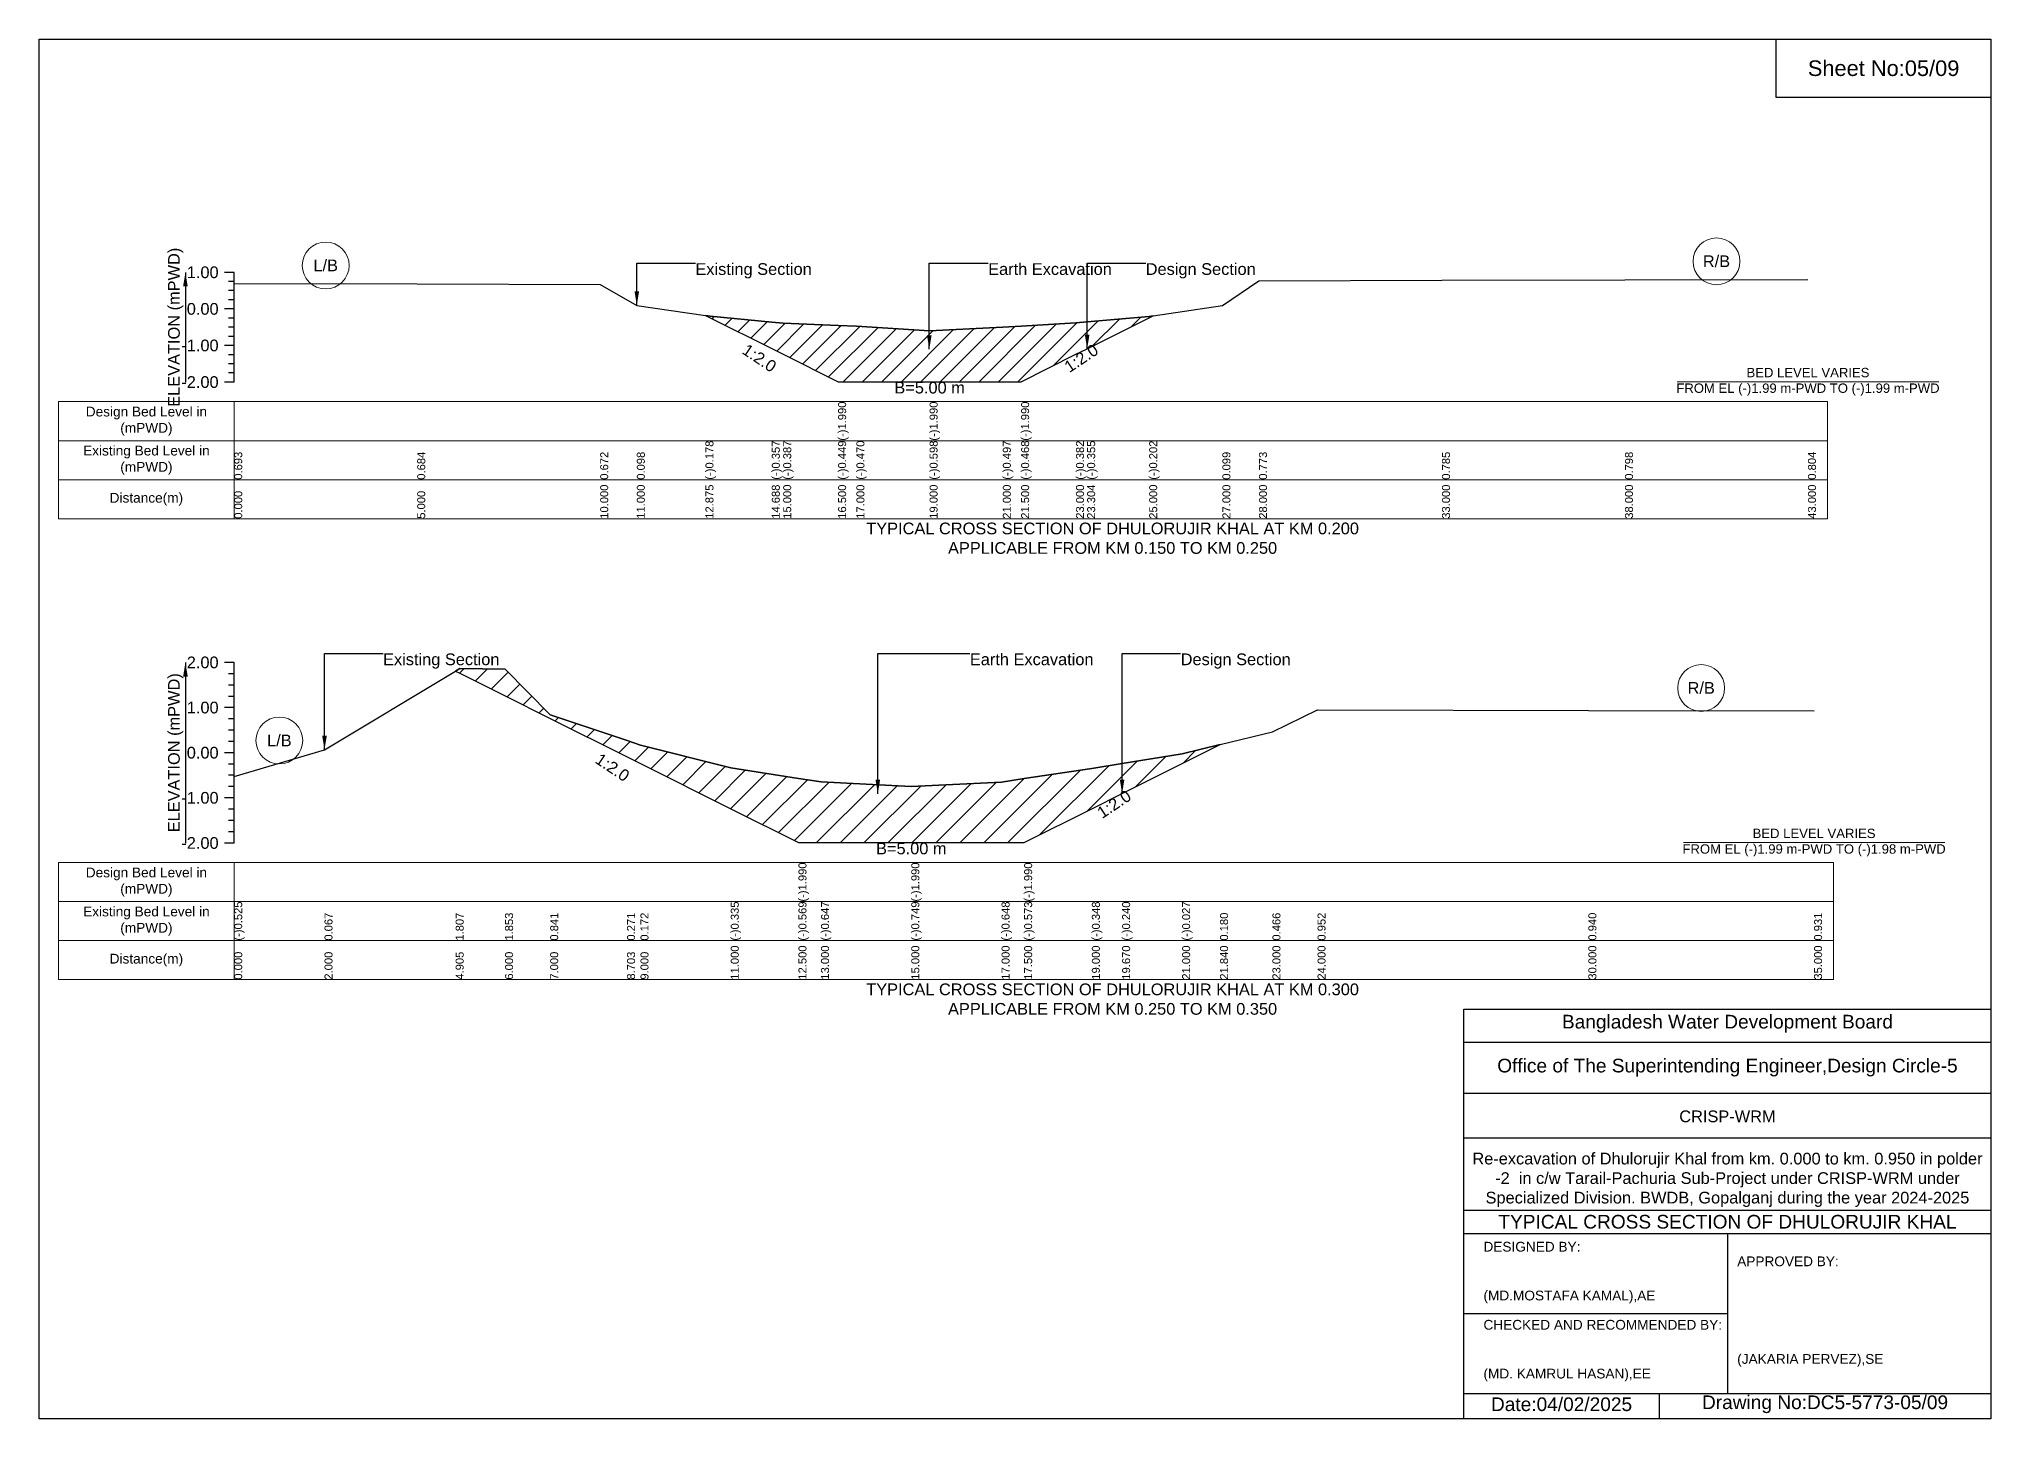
# Model space of a CAD drawing. Header units: inches. Extents: x 91000 to 198000, y -5656 to 7798.
# Drawn here: x 140000 to 148000, y -5656 to 0 of the extents above; entities that cross this region are included whole.
import ezdxf

# ---------------------------------------------------------------- set-up
doc = ezdxf.new("R2010")
doc.units = ezdxf.units.IN
doc.header["$LTSCALE"] = 7
doc.header["$MEASUREMENT"] = 0
for name, color, linetype, lineweight in [('Cross section Data Border', 7, 'Continuous', 9), ('Cross Section Labels', 7, 'Continuous', 9), ('Existing_Bed_Level for Xsection', 7, 'Continuous', 25)]:
    doc.layers.add(name, color=color, linetype=linetype, lineweight=lineweight)
doc.styles.get("Standard").update_dxf_attribs({"font": 'arial.ttf'})
doc.dimstyles.get("Standard").update_dxf_attribs({"dimtxt": 0.18, "dimasz": 0.18, "dimexe": 0.18, "dimexo": 0.0625, "dimgap": 0.09, "dimtad": 0, "dimtih": 1, "dimtoh": 1, "dimdec": 4, "dimzin": 0, "dimdsep": 46, "dimtxsty": 'Standard', "dimcen": 0.09, "dimadec": 0, "dimazin": 0, "dimtfac": 1, "dimtdec": 4, "dimtofl": 0, "dimtmove": 0, "dimatfit": 3, "dimfxl": 1, "dimtolj": 1, "dimtzin": 0, "dimarcsym": 0})

msp = doc.modelspace()

# ---------------------------------------------------------------- hatches: boundary and pattern name
at = {"layer": 'Existing_Bed_Level for Xsection'}
h = msp.add_hatch(dxfattribs=at)
h.set_pattern_fill('ANSI31', color=256, scale=450, style=0)
h.paths.add_polyline_path([(142731.3, -1133), (142750, -1142.3), (143003.2, -1268.9), (143050, -1292.3), (143275, -1404.8), (143350, -1404.8), (143650, -1404.8), (143950, -1404.8), (144025, -1404.8), (144250, -1292.3), (144295.7, -1269.5), (144550, -1142.3), (144566.3, -1134.1), (144550, -1136.6), (144295.7, -1159.5), (144250, -1163.6), (144025, -1176.5), (143950, -1180.8), (143650, -1196), (143350, -1176.8), (143275, -1173.7), (143050, -1164.3), (143003.2, -1159.9), (142750, -1135.7)])
h = msp.add_hatch(dxfattribs=at)
h.set_pattern_fill('ANSI31', color=256, scale=555, style=0)
h.paths.add_polyline_path([(141707.5, -2591.1), (141725, -2599.8), (141910, -2692.3), (142095, -2784.8), (142410, -2942.3), (142465, -2969.8), (142835, -3154.8), (143112.5, -3293.6), (143205, -3293.6), (143575, -3293.6), (143945, -3293.6), (144037.5, -3293.6), (144315, -3154.8), (144439, -3092.8), (144685, -2969.8), (144840.4, -2892.1), (144685, -2930.4), (144439, -2969.9), (144315, -2989.8), (144037.5, -3031.4), (143945, -3045.3), (143575, -3064), (143205, -3045.1), (143112.5, -3030.7), (142835, -2987.4), (142465, -2893.6), (142410, -2875.2), (142095, -2769.8), (141910, -2582.6), (141725, -2580.6)])

# ---------------------------------------------------------------- linework, layer by layer
for points in [[(140000, 0), (148000, 0), (148000, -5656), (140000, -5656)], [(147120, 0), (148000, 0), (148000, -240), (147120, -240)]]:
    msp.add_lwpolyline(points, close=True)
for points in [[(145840, -5656), (145840, -3976), (148000, -3976)], [(145840, -4112), (148000, -4112)], [(145840, -4320), (148000, -4320)], [(145840, -4504), (148000, -4504)], [(145840, -4800), (148000, -4800)], [(145840, -4896), (148000, -4896)], [(146920, -4896), (146920, -5552)], [(145840, -5224), (146920, -5224)], [(145840, -5552), (148000, -5552)], [(146640, -5552), (146640, -5656)]]:
    msp.add_lwpolyline(points)
at = {"layer": 'Cross section Data Border'}
for points in [[(140080, -1486.3), (147330, -1486.3), (147330, -1966.3), (140080, -1966.3)], [(140080, -3375.4), (147355, -3375.4), (147355, -3855.4), (140080, -3855.4)]]:
    msp.add_lwpolyline(points, close=True, dxfattribs=at)
for points in [[(140800, -1486.3), (140800, -1966.3)], [(140080, -1646.3), (147330, -1646.3)], [(140080, -1806.3), (147330, -1806.3)], [(140800, -3375.4), (140800, -3855.4)], [(140080, -3535.4), (147355, -3535.4)], [(140080, -3695.4), (147355, -3695.4)]]:
    msp.add_lwpolyline(points, dxfattribs=at)
at = {"layer": 'Cross Section Labels'}
for points in [[(146714.2, -1404.8), (147785.8, -1404.8)], [(146739.2, -3293.6), (147810.8, -3293.6)]]:
    msp.add_lwpolyline(points, dxfattribs=at)
for centre in [(141175, -928), (146875, -911.1), (146812.5, -2659.9), (140985, -2875.3)]:
    msp.add_circle(centre, 96, dxfattribs=at)
at = {"layer": 'Existing_Bed_Level for Xsection'}
for points in [[(140800, -956.3), (140760, -956.3)], [(140800, -1406.3), (140800, -1256.3), (140800, -1106.3), (140800, -956.3)], [(140800, -993.8), (140776, -993.8)], [(140800, -1031.3), (140776, -1031.3)], [(140800, -1002.4), (141550, -1003.7), (142300, -1005.5), (142450, -1091.6), (142731.3, -1133), (142750, -1135.7), (143003.2, -1159.9), (143050, -1164.3), (143275, -1173.7), (143275, -1173.7), (143350, -1176.8), (143650, -1196), (143650, -1196), (143950, -1180.8), (144025, -1176.5), (144025, -1176.5), (144250, -1163.6), (144295.7, -1159.5), (144550, -1136.6), (144566.3, -1134.1), (144850, -1091.5), (145000, -990.4), (145750, -988.5), (146500, -986.6), (147250, -985.7)], [(140800, -1106.3), (140760, -1106.3)], [(140800, -1068.8), (140776, -1068.8)], [(140800, -1143.8), (140776, -1143.8)], [(140800, -1181.3), (140776, -1181.3)], [(140800, -1256.3), (140760, -1256.3)], [(140800, -1218.8), (140776, -1218.8)], [(140800, -1293.8), (140776, -1293.8)], [(140800, -1331.3), (140776, -1331.3)], [(140800, -1406.3), (140760, -1406.3)], [(140800, -1368.8), (140776, -1368.8)], [(140800, -2555.4), (140760, -2555.4)], [(140800, -3295.4), (140800, -3110.4), (140800, -2925.4), (140800, -2740.4), (140800, -2555.4)], [(140800, -2601.7), (140776, -2601.7)], [(140800, -3022.6), (141170, -2913), (141707.5, -2591.1), (141725, -2580.6), (141910, -2582.6), (142095, -2769.8), (142410, -2875.2), (142465, -2893.6), (142835, -2987.4), (143112.5, -3030.7), (143112.5, -3030.7), (143205, -3045.1), (143575, -3064), (143575, -3064), (143945, -3045.3), (144037.5, -3031.4), (144037.5, -3031.4), (144315, -2989.8), (144439, -2969.9), (144685, -2930.4), (144840.4, -2892.1), (145055, -2839.2), (145240, -2749.3), (146350, -2751.5), (147275, -2753.2)], [(140800, -2647.9), (140776, -2647.9)], [(140800, -2694.2), (140776, -2694.2)], [(140800, -2740.4), (140760, -2740.4)], [(140800, -2786.7), (140776, -2786.7)], [(140800, -2832.9), (140776, -2832.9)], [(140800, -2879.2), (140776, -2879.2)], [(140800, -2925.4), (140760, -2925.4)], [(140800, -2971.7), (140776, -2971.7)], [(140800, -3017.9), (140776, -3017.9)], [(140800, -3110.4), (140760, -3110.4)], [(140800, -3064.2), (140776, -3064.2)], [(140800, -3156.7), (140776, -3156.7)], [(140800, -3202.9), (140776, -3202.9)], [(140800, -3249.2), (140776, -3249.2)], [(140800, -3295.4), (140760, -3295.4)]]:
    msp.add_lwpolyline(points, dxfattribs=at)
for points in [[(142731.3, -1133), (142731.3, -1133), (142750, -1142.3), (143003.2, -1268.9), (143050, -1292.3), (143275, -1404.8), (143275, -1404.8), (143350, -1404.8), (143650, -1404.8), (143650, -1404.8), (143950, -1404.8), (144025, -1404.8), (144025, -1404.8), (144250, -1292.3), (144295.7, -1269.5), (144550, -1142.3), (144566.3, -1134.1), (144550, -1136.6), (144295.7, -1159.5), (144250, -1163.6), (144025, -1176.5), (144025, -1176.5), (143950, -1180.8), (143650, -1196), (143650, -1196), (143350, -1176.8), (143275, -1173.7), (143275, -1173.7), (143050, -1164.3), (143003.2, -1159.9), (142750, -1135.7), (142731.3, -1133)], [(141707.5, -2591.1), (141725, -2599.8), (141910, -2692.3), (142095, -2784.8), (142410, -2942.3), (142465, -2969.8), (142835, -3154.8), (143112.5, -3293.6), (143112.5, -3293.6), (143205, -3293.6), (143575, -3293.6), (143575, -3293.6), (143945, -3293.6), (144037.5, -3293.6), (144037.5, -3293.6), (144315, -3154.8), (144439, -3092.8), (144685, -2969.8), (144840.4, -2892.1), (144685, -2930.4), (144439, -2969.9), (144315, -2989.8), (144037.5, -3031.4), (144037.5, -3031.4), (143945, -3045.3), (143575, -3064), (143575, -3064), (143205, -3045.1), (143112.5, -3030.7), (143112.5, -3030.7), (142835, -2987.4), (142465, -2893.6), (142410, -2875.2), (142095, -2769.8), (141910, -2582.6), (141725, -2580.6)]]:
    msp.add_lwpolyline(points, close=True, dxfattribs=at)

# ---------------------------------------------------------------- texts
at = {"attachment_point": 5}
for s, insert, char_height in [('Sheet No:05/09', (147560, -120), 64), ('Bangladesh Water Development Board', (146920, -4036), 56), ('Office of The Superintending Engineer,Design Circle-5', (146920, -4216), 56)]:
    msp.add_mtext(s, dxfattribs=dict(at, insert=insert, char_height=char_height))
for s, insert, char_height, width, attachment_point in [('CRISP-WRM', (146920, -4416), 48, 2240, 5), ('Re-excavation of Dhulorujir Khal from km. 0.000 to km. 0.950 in polder -2  in c/w Tarail-Pachuria Sub-Project under CRISP-WRM under Specialized Division. BWDB, Gopalganj during the year 2024-2025', (146920, -4676), 48, 2160, 5), ('TYPICAL CROSS SECTION OF DHULORUJIR KHAL', (146920, -4848), 56, 2240, 5), ('DESIGNED BY:^J^J^J(MD.MOSTAFA KAMAL),AE', (145920, -5056), 40, 1120, 4), ('APPROVED BY:^J^J^J^J^J^J(JAKARIA PERVEZ),SE', (146960, -5216), 40, 1120, 4), ('CHECKED AND RECOMMENDED BY:^J^J^J(MD. KAMRUL HASAN),EE', (145920, -5376), 40, 1120, 4), ('Date:04/02/2025', (146240, -5596), 56, 1120, 5), ('Drawing No:DC5-5773-05/09', (147320, -5596), 56, 1760, 5)]:
    msp.add_mtext(s, dxfattribs=dict(insert=insert, char_height=char_height, width=width, attachment_point=attachment_point))
at = {"layer": 'Cross section Data Border', "char_height": 40, "width": 640, "attachment_point": 5}
for s, insert in [('Design Bed Level in (mPWD)', (140440, -1566.3)), ('Existing Bed Level in (mPWD)', (140440, -1726.3)), ('Distance(m)', (140440, -1886.3)), ('Design Bed Level in (mPWD)', (140440, -3455.4)), ('Existing Bed Level in (mPWD)', (140440, -3615.4)), ('Distance(m)', (140440, -3775.4))]:
    msp.add_mtext(s, dxfattribs=dict(at, insert=insert))
at = {"layer": 'Cross Section Labels'}
for s, insert, char_height, attachment_point in [('L/B', (141175, -928), 48, 5), ('Existing Section', (142690, -918.8), 48, 1), ('Earth Excavation', (143890, -918.8), 48, 1), ('Design Section', (144535.7, -918.8), 48, 1), ('R/B', (146875, -911.1), 48, 5), ('BED LEVEL VARIES ^JFROM EL (-)1.99 m-PWD TO (-)1.99 m-PWD', (147250, -1404.8), 38.4, 5), ('B=5.00 m', (143650, -1404.8), 48, 2), ('TYPICAL CROSS SECTION OF DHULORUJIR KHAL AT KM 0.200^JAPPLICABLE FROM KM 0.150 TO KM 0.250', (144400, -2046.3), 48, 5), ('Existing Section', (141410, -2518.4), 48, 1), ('Earth Excavation', (143815, -2518.4), 48, 1), ('Design Section', (144679, -2518.4), 48, 1), ('R/B', (146812.5, -2659.9), 48, 5), ('L/B', (140985, -2875.3), 48, 5), ('BED LEVEL VARIES ^JFROM EL (-)1.99 m-PWD TO (-)1.98 m-PWD', (147275, -3293.6), 38.4, 5), ('B=5.00 m', (143575, -3293.6), 48, 2), ('TYPICAL CROSS SECTION OF DHULORUJIR KHAL AT KM 0.300^JAPPLICABLE FROM KM 0.250 TO KM 0.350', (144400, -3935.4), 48, 5)]:
    msp.add_mtext(s, dxfattribs=dict(at, insert=insert, char_height=char_height, attachment_point=attachment_point))
at = {"layer": 'Cross Section Labels', "char_height": 48, "attachment_point": 2}
for insert, rotation in [((142965.7, -1287.6), 326.30993), ((144258.2, -1288.2), 33.69007), ((142363.7, -2965.5), 326.30993), ((144392.7, -3116), 33.69007)]:
    msp.add_mtext('1:2.0', dxfattribs=dict(at, insert=insert, rotation=rotation))
at = {"layer": 'Existing_Bed_Level for Xsection', "rotation": 90}
for s, insert, char_height, attachment_point in [('ELEVATION (mPWD)', (140560, -1181.3), 48, 5), ('(-)1.990', (143275, -1646.3), 32.8, 1), ('(-)1.990', (143650, -1646.3), 32.8, 1), ('(-)1.990', (144025, -1646.3), 32.8, 1), ('(-)0.178', (142731.3, -1806.3), 32.8, 1), ('(-)0.357', (143003.2, -1806.3), 32.8, 1), ('(-)0.387', (143050, -1806.3), 32.8, 1), ('(-)0.449', (143275, -1806.3), 32.8, 1), ('(-)0.470', (143350, -1806.3), 32.8, 1), ('(-)0.598', (143650, -1806.3), 32.8, 1), ('(-)0.497', (143950, -1806.3), 32.8, 1), ('(-)0.468', (144025, -1806.3), 32.8, 1), ('(-)0.382', (144250, -1806.3), 32.8, 1), ('(-)0.355', (144295.7, -1806.3), 32.8, 1), ('(-)0.202', (144550, -1806.3), 32.8, 1), ('0.693', (140800, -1806.3), 32.8, 1), ('0.684', (141550, -1806.3), 32.8, 1), ('0.672', (142300, -1806.3), 32.8, 1), ('0.098', (142450, -1806.3), 32.8, 1), ('0.099', (144850, -1806.3), 32.8, 1), ('0.773', (145000, -1806.3), 32.8, 1), ('0.785', (145750, -1806.3), 32.8, 1), ('0.798', (146500, -1806.3), 32.8, 1), ('0.804', (147250, -1806.3), 32.8, 1), ('10.000', (142300, -1966.3), 32.8, 1), ('11.000', (142450, -1966.3), 32.8, 1), ('12.875', (142731.3, -1966.3), 32.8, 1), ('14.688', (143003.2, -1966.3), 32.8, 1), ('15.000', (143050, -1966.3), 32.8, 1), ('16.500', (143275, -1966.3), 32.8, 1), ('17.000', (143350, -1966.3), 32.8, 1), ('19.000', (143650, -1966.3), 32.8, 1), ('21.000', (143950, -1966.3), 32.8, 1), ('21.500', (144025, -1966.3), 32.8, 1), ('23.000', (144250, -1966.3), 32.8, 1), ('23.304', (144295.7, -1966.3), 32.8, 1), ('25.000', (144550, -1966.3), 32.8, 1), ('27.000', (144850, -1966.3), 32.8, 1), ('28.000', (145000, -1966.3), 32.8, 1), ('33.000', (145750, -1966.3), 32.8, 1), ('38.000', (146500, -1966.3), 32.8, 1), ('43.000', (147250, -1966.3), 32.8, 1), ('0.000', (140800, -1966.3), 32.8, 1), ('5.000', (141550, -1966.3), 32.8, 1), ('ELEVATION (mPWD)', (140560, -2925.4), 48, 5), ('(-)1.990', (143112.5, -3535.4), 32.8, 1), ('(-)1.990', (143575, -3535.4), 32.8, 1), ('(-)1.990', (144037.5, -3535.4), 32.8, 1), ('(-)0.525', (140800, -3695.4), 32.8, 1), ('0.067', (141170, -3695.4), 32.8, 1), ('1.807', (141707.5, -3695.4), 32.8, 1), ('1.853', (141910, -3695.4), 32.8, 1), ('0.841', (142095, -3695.4), 32.8, 1), ('0.271', (142410, -3695.4), 32.8, 1), ('0.172', (142465, -3695.4), 32.8, 1), ('(-)0.335', (142835, -3695.4), 32.8, 1), ('(-)0.569', (143112.5, -3695.4), 32.8, 1), ('(-)0.647', (143205, -3695.4), 32.8, 1), ('(-)0.749', (143575, -3695.4), 32.8, 1), ('(-)0.648', (143945, -3695.4), 32.8, 1), ('(-)0.573', (144037.5, -3695.4), 32.8, 1), ('(-)0.348', (144315, -3695.4), 32.8, 1), ('(-)0.240', (144439, -3695.4), 32.8, 1), ('(-)0.027', (144685, -3695.4), 32.8, 1), ('0.180', (144840.4, -3695.4), 32.8, 1), ('0.466', (145055, -3695.4), 32.8, 1), ('0.952', (145240, -3695.4), 32.8, 1), ('0.940', (146350, -3695.4), 32.8, 1), ('0.931', (147275, -3695.4), 32.8, 1), ('0.000', (140800, -3855.4), 32.8, 1), ('2.000', (141170, -3855.4), 32.8, 1), ('4.905', (141707.5, -3855.4), 32.8, 1), ('6.000', (141910, -3855.4), 32.8, 1), ('7.000', (142095, -3855.4), 32.8, 1), ('8.703', (142410, -3855.4), 32.8, 1), ('9.000', (142465, -3855.4), 32.8, 1), ('11.000', (142835, -3855.4), 32.8, 1), ('12.500', (143112.5, -3855.4), 32.8, 1), ('13.000', (143205, -3855.4), 32.8, 1), ('15.000', (143575, -3855.4), 32.8, 1), ('17.000', (143945, -3855.4), 32.8, 1), ('17.500', (144037.5, -3855.4), 32.8, 1), ('19.000', (144315, -3855.4), 32.8, 1), ('19.670', (144439, -3855.4), 32.8, 1), ('21.000', (144685, -3855.4), 32.8, 1), ('21.840', (144840.4, -3855.4), 32.8, 1), ('23.000', (145055, -3855.4), 32.8, 1), ('24.000', (145240, -3855.4), 32.8, 1), ('30.000', (146350, -3855.4), 32.8, 1), ('35.000', (147275, -3855.4), 32.8, 1)]:
    msp.add_mtext(s, dxfattribs=dict(at, insert=insert, char_height=char_height, attachment_point=attachment_point))
at = {"layer": 'Existing_Bed_Level for Xsection', "char_height": 48, "attachment_point": 6}
for s, insert in [('1.00', (140736, -956.3)), ('0.00', (140736, -1106.3)), ('-1.00', (140736, -1256.3)), ('-2.00', (140736, -1406.3)), ('2.00', (140736, -2555.4)), ('1.00', (140736, -2740.4)), ('0.00', (140736, -2925.4)), ('-1.00', (140736, -3110.4)), ('-2.00', (140736, -3295.4))]:
    msp.add_mtext(s, dxfattribs=dict(at, insert=insert))

# ---------------------------------------------------------------- leaders
at = {"layer": 'Cross Section Labels', "annotation_type": 0, "has_hookline": 1, "hookline_direction": 0}
for points, text_width in [([(142450, -1091.6), (142450, -918.8), (142689.9, -918.8)], 467.2), ([(143648.8, -1271.8), (143648.8, -918.8), (143889.9, -918.8)], 497), ([(144295.7, -1269.5), (144295.7, -918.8), (144535.6, -918.8)], 441.2), ([(141170, -2913), (141170, -2518.4), (141409.9, -2518.4)], 467.2), ([(143437.8, -3093.1), (143437.8, -2518.4), (143814.9, -2518.4)], 497), ([(144439, -3092.8), (144439, -2518.4), (144678.9, -2518.4)], 441.2)]:
    msp.add_leader(points, dimstyle='Standard', override={"dimasz": 57.6}, dxfattribs=dict(at, text_width=text_width))
at = {"layer": 'Existing_Bed_Level for Xsection'}
for points in [[(140600, -956.3), (140600, -1406.3)], [(140600, -2555.4), (140600, -3295.4)]]:
    msp.add_leader(points, dimstyle='Standard', override={"dimasz": 57.6}, dxfattribs=at)

doc.saveas('drawing.dxf')
